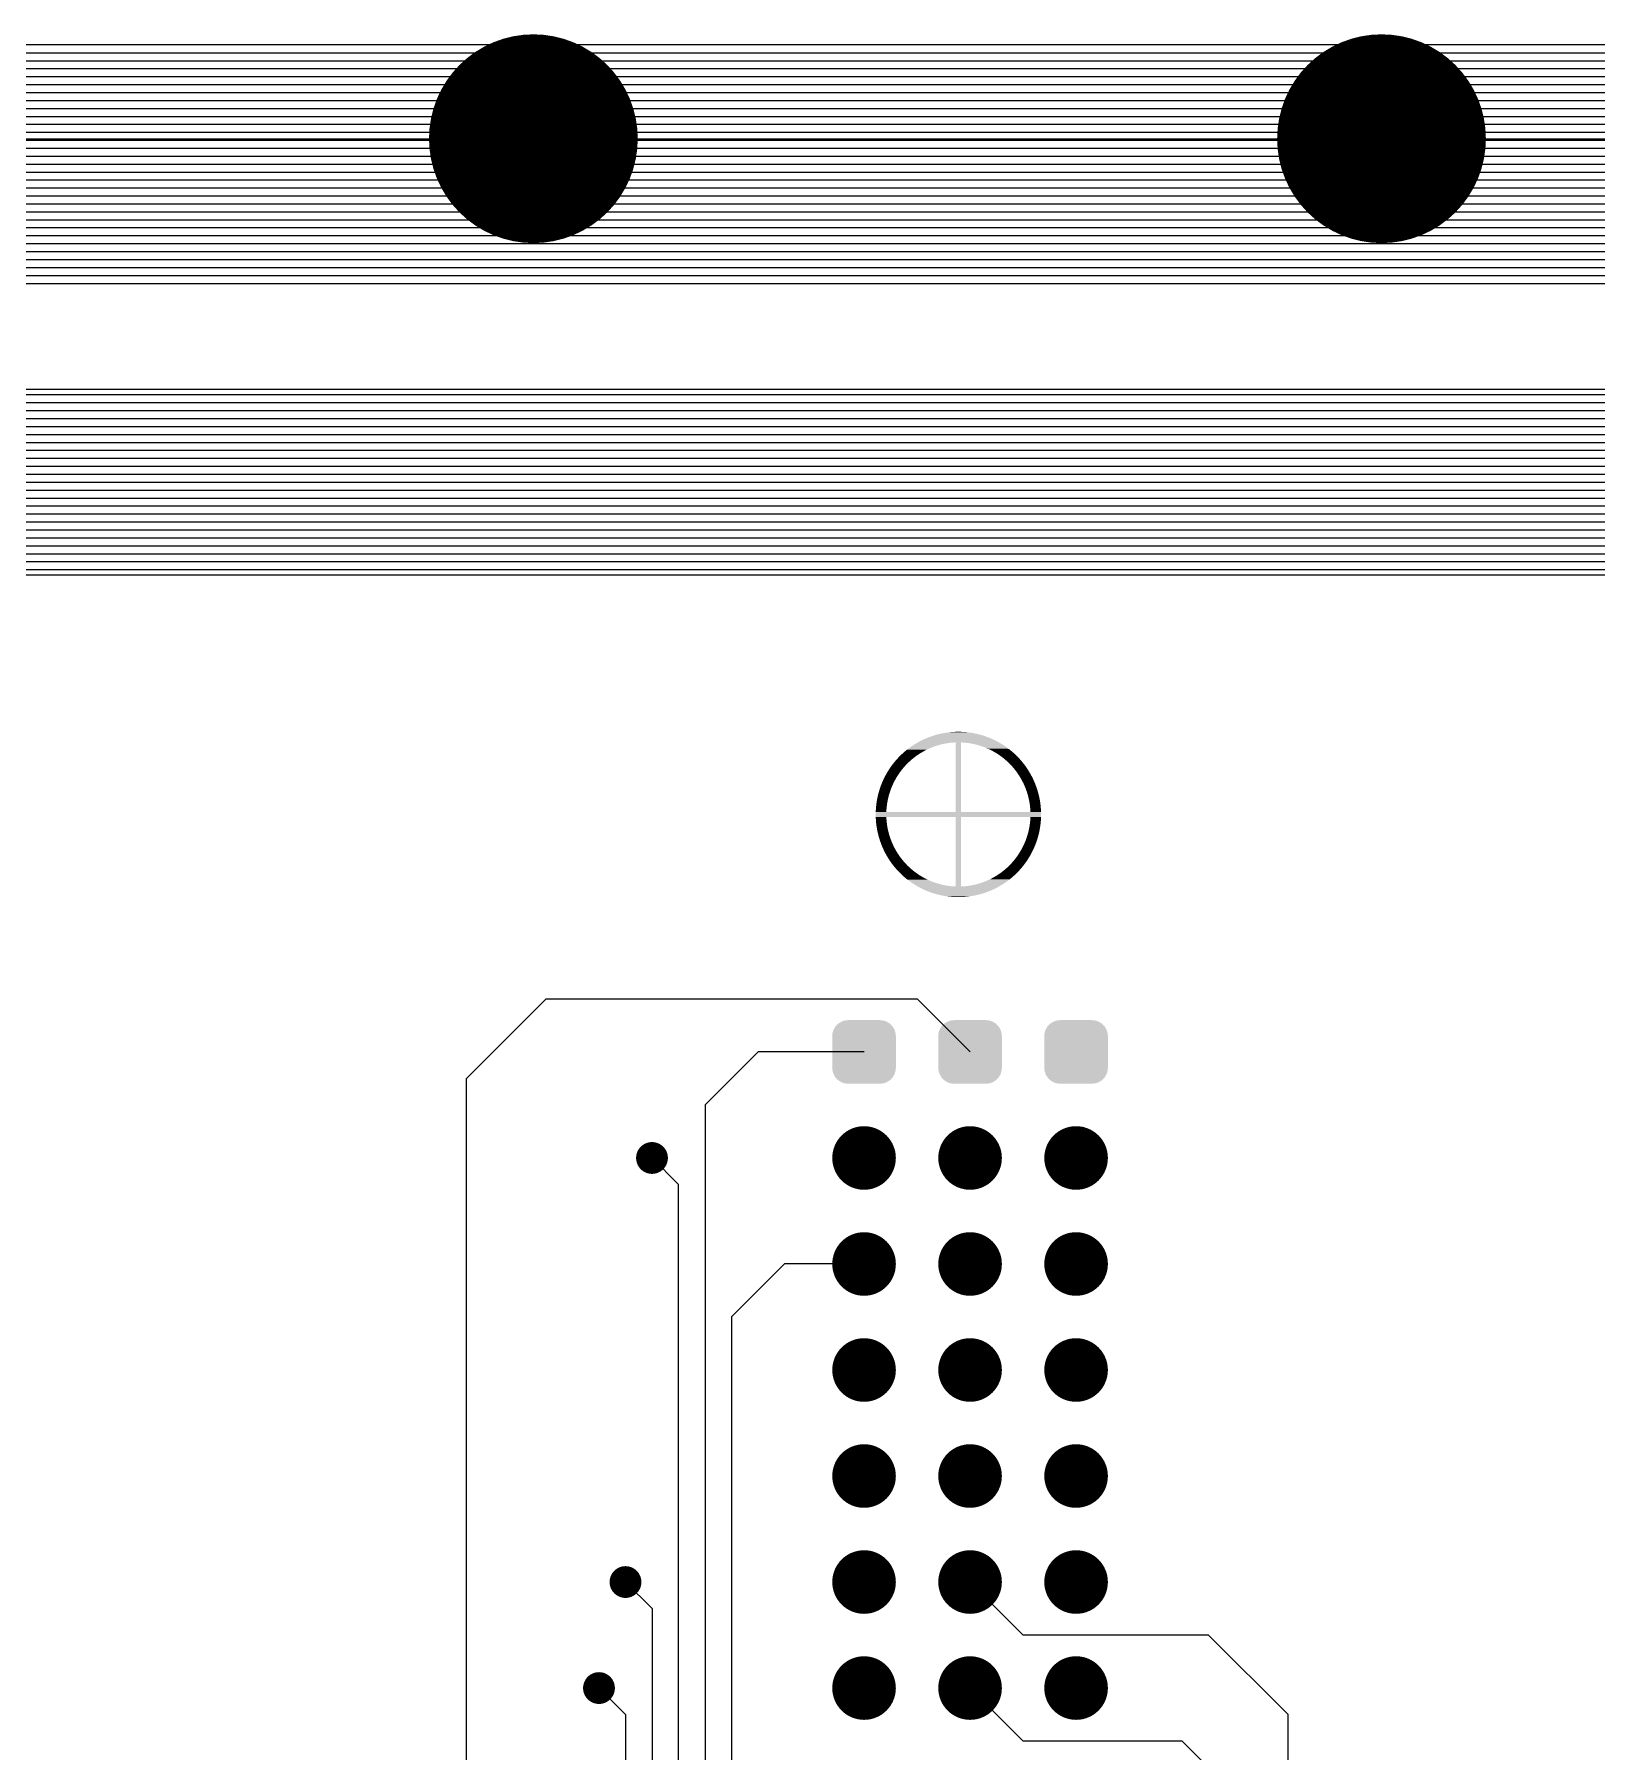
# Model space of a CAD drawing. Extents: x 295 to 953, y 10 to 290.
# Drawn here: x 758.34 to 795.77, y 183.11 to 224.25 of the extents above; entities that cross this region are included whole.
import ezdxf

# ---------------------------------------------------------------- set-up
doc = ezdxf.new("R2010")
doc.units = 0
doc.header["$LTSCALE"] = 5
doc.header["$MEASUREMENT"] = 0
doc.layers.get('0').update_dxf_attribs({"linetype": 'CONTINUOUS', "lineweight": 25})
doc.layers.add('DV-ABPB-A4_TOP', color=14, linetype='CONTINUOUS')

msp = doc.modelspace()

# ---------------------------------------------------------------- linework, layer by layer
at = {"color": 7}
for points, const_width in [([(769.047, 221.753, 1), (771.548, 221.753, 1)], 2.501), ([(789.367, 221.753, 1), (791.868, 221.753, 1)], 2.501), ([(777.839, 197.333, 1), (778.601, 197.333, 1)], 0.762), ([(780.379, 197.333, 1), (781.141, 197.333, 1)], 0.762), ([(782.919, 197.333, 1), (783.681, 197.333, 1)], 0.762), ([(772.949, 197.333, 1), (773.33, 197.333, 1)], 0.381), ([(777.839, 194.793, 1), (778.601, 194.793, 1)], 0.762), ([(780.379, 194.793, 1), (781.141, 194.793, 1)], 0.762), ([(782.919, 194.793, 1), (783.681, 194.793, 1)], 0.762), ([(777.839, 192.253, 1), (778.601, 192.253, 1)], 0.762), ([(780.379, 192.253, 1), (781.141, 192.253, 1)], 0.762), ([(782.919, 192.253, 1), (783.681, 192.253, 1)], 0.762), ([(777.839, 189.713, 1), (778.601, 189.713, 1)], 0.762), ([(780.379, 189.713, 1), (781.141, 189.713, 1)], 0.762), ([(782.919, 189.713, 1), (783.681, 189.713, 1)], 0.762), ([(777.839, 187.173, 1), (778.601, 187.173, 1)], 0.762), ([(780.379, 187.173, 1), (781.141, 187.173, 1)], 0.762), ([(782.919, 187.173, 1), (783.681, 187.173, 1)], 0.762), ([(772.314, 187.173, 1), (772.695, 187.173, 1)], 0.381), ([(777.839, 184.633, 1), (778.601, 184.633, 1)], 0.762), ([(780.379, 184.633, 1), (781.141, 184.633, 1)], 0.762), ([(782.919, 184.633, 1), (783.681, 184.633, 1)], 0.762), ([(771.679, 184.633, 1), (772.06, 184.633, 1)], 0.381)]:
    msp.add_lwpolyline(points, format="xyb", close=True, dxfattribs=dict(at, const_width=const_width))
for points in [[(779.624, 207.35), (779.677, 207.374), (781.336, 207.35), (781.284, 207.374)], [(779.677, 207.374), (779.682, 207.376), (781.284, 207.374), (781.279, 207.376)], [(779.682, 207.376), (779.735, 207.398), (781.279, 207.376), (781.226, 207.398)], [(779.735, 207.398), (779.74, 207.401), (781.226, 207.398), (781.22, 207.401)], [(779.74, 207.401), (779.794, 207.421), (781.22, 207.401), (781.167, 207.421)], [(779.794, 207.421), (779.8, 207.423), (781.167, 207.421), (781.161, 207.423)], [(779.8, 207.423), (779.854, 207.442), (781.161, 207.423), (781.107, 207.442)], [(779.854, 207.442), (779.859, 207.444), (781.107, 207.442), (781.101, 207.444)], [(779.859, 207.444), (779.915, 207.462), (781.101, 207.444), (781.046, 207.462)], [(779.915, 207.462), (779.92, 207.463), (781.046, 207.462), (781.04, 207.463)], [(779.92, 207.463), (779.976, 207.479), (781.04, 207.463), (780.985, 207.479)], [(779.976, 207.479), (779.981, 207.48), (780.985, 207.479), (780.979, 207.48)], [(779.981, 207.48), (780.037, 207.494), (780.979, 207.48), (780.924, 207.494)], [(780.037, 207.494), (780.043, 207.495), (780.924, 207.494), (780.917, 207.495)], [(780.043, 207.495), (780.099, 207.507), (780.917, 207.495), (780.862, 207.507)], [(780.099, 207.507), (780.105, 207.508), (780.862, 207.507), (780.855, 207.508)], [(780.105, 207.508), (780.162, 207.518), (780.855, 207.508), (780.799, 207.518)], [(780.162, 207.518), (780.167, 207.519), (780.799, 207.518), (780.793, 207.519)], [(780.167, 207.519), (780.225, 207.527), (780.793, 207.519), (780.736, 207.527)], [(780.225, 207.527), (780.23, 207.528), (780.736, 207.527), (780.73, 207.528)], [(780.23, 207.528), (780.288, 207.535), (780.73, 207.528), (780.673, 207.535)], [(780.288, 207.535), (780.293, 207.535), (780.673, 207.535), (780.666, 207.535)], [(780.293, 207.535), (780.352, 207.54), (780.666, 207.535), (780.61, 207.54)], [(780.352, 207.54), (780.356, 207.54), (780.61, 207.54), (780.602, 207.54)], [(780.356, 207.54), (780.416, 207.543), (780.602, 207.54), (780.547, 207.543)], [(780.416, 207.543), (780.42, 207.543), (780.547, 207.543), (780.536, 207.543)], [(780.42, 207.543), (780.483, 207.544), (780.536, 207.543), (780.483, 207.544)], [(779.06, 206.944), (779.085, 206.969), (779.444, 206.944), (779.477, 206.969)], [(779.085, 206.969), (779.105, 206.989), (779.477, 206.969), (779.507, 206.989)], [(779.105, 206.989), (779.119, 207.002), (779.507, 206.989), (779.526, 207.002)], [(779.119, 207.002), (779.152, 207.033), (779.526, 207.002), (779.573, 207.033)], [(779.152, 207.033), (779.154, 207.034), (779.573, 207.033), (779.576, 207.034)], [(779.154, 207.034), (779.188, 207.064), (779.576, 207.034), (779.627, 207.064)], [(779.188, 207.064), (779.199, 207.074), (779.627, 207.064), (779.645, 207.074)], [(779.199, 207.074), (779.222, 207.093), (779.645, 207.074), (779.679, 207.093)], [(779.222, 207.093), (779.248, 207.115), (779.679, 207.093), (779.722, 207.115)], [(779.248, 207.115), (779.255, 207.119), (779.722, 207.115), (779.732, 207.119)], [(779.255, 207.119), (779.287, 207.144), (779.732, 207.119), (779.785, 207.144)], [(779.287, 207.144), (779.299, 207.153), (779.785, 207.144), (779.807, 207.153)], [(779.299, 207.153), (779.318, 207.167), (779.807, 207.153), (779.84, 207.167)], [(779.318, 207.167), (779.347, 207.188), (779.84, 207.167), (779.895, 207.188)], [(779.347, 207.188), (779.35, 207.19), (779.895, 207.188), (779.902, 207.19)], [(779.35, 207.19), (779.375, 207.207), (779.902, 207.19), (779.951, 207.207)], [(779.375, 207.207), (779.401, 207.224), (779.951, 207.207), (780.008, 207.224)], [(779.401, 207.224), (779.403, 207.226), (780.008, 207.224), (780.013, 207.226)], [(779.403, 207.226), (779.425, 207.24), (780.013, 207.226), (780.065, 207.24)], [(779.425, 207.24), (779.446, 207.253), (780.065, 207.24), (780.123, 207.253)], [(779.446, 207.253), (779.457, 207.259), (780.123, 207.253), (780.156, 207.259)], [(779.457, 207.259), (779.465, 207.264), (780.156, 207.259), (780.181, 207.264)], [(779.465, 207.264), (779.481, 207.273), (780.181, 207.264), (780.24, 207.273)], [(779.481, 207.273), (779.493, 207.281), (780.24, 207.273), (780.299, 207.281)], [(779.493, 207.281), (779.502, 207.286), (780.299, 207.281), (780.358, 207.286)], [(779.502, 207.286), (779.508, 207.289), (780.358, 207.286), (780.417, 207.289)], [(779.508, 207.289), (779.512, 207.291), (781.453, 207.289), (781.449, 207.291)], [(779.512, 207.291), (779.562, 207.318), (781.449, 207.291), (781.399, 207.318)], [(779.562, 207.318), (779.567, 207.321), (781.399, 207.318), (781.393, 207.321)], [(779.567, 207.321), (779.619, 207.347), (781.393, 207.321), (781.342, 207.347)], [(779.619, 207.347), (779.624, 207.35), (781.342, 207.347), (781.336, 207.35)], [(780.417, 205.626), (780.417, 207.289), (780.544, 205.626), (780.544, 207.289)], [(780.56, 207.288), (780.544, 207.289), (781.454, 207.288), (781.453, 207.289)], [(780.582, 207.287), (780.56, 207.288), (781.456, 207.287), (781.454, 207.288)], [(780.641, 207.283), (780.582, 207.287), (781.464, 207.283), (781.456, 207.287)], [(780.7, 207.276), (780.641, 207.283), (781.475, 207.276), (781.464, 207.283)], [(780.759, 207.267), (780.7, 207.276), (781.49, 207.267), (781.475, 207.276)], [(780.817, 207.257), (780.759, 207.267), (781.508, 207.257), (781.49, 207.267)], [(780.821, 207.256), (780.817, 207.257), (781.509, 207.256), (781.508, 207.257)], [(780.875, 207.244), (780.821, 207.256), (781.528, 207.244), (781.509, 207.256)], [(780.933, 207.23), (780.875, 207.244), (781.551, 207.23), (781.528, 207.244)], [(780.959, 207.222), (780.933, 207.23), (781.563, 207.222), (781.551, 207.23)], [(780.989, 207.213), (780.959, 207.222), (781.576, 207.213), (781.563, 207.222)], [(781.046, 207.195), (780.989, 207.213), (781.603, 207.195), (781.576, 207.213)], [(781.068, 207.187), (781.046, 207.195), (781.615, 207.187), (781.603, 207.195)], [(781.101, 207.175), (781.068, 207.187), (781.632, 207.175), (781.615, 207.187)], [(781.156, 207.152), (781.101, 207.175), (781.663, 207.152), (781.632, 207.175)], [(781.162, 207.15), (781.156, 207.152), (781.667, 207.15), (781.663, 207.152)], [(781.21, 207.128), (781.162, 207.15), (781.694, 207.128), (781.667, 207.15)], [(781.246, 207.111), (781.21, 207.128), (781.717, 207.111), (781.694, 207.128)], [(781.264, 207.102), (781.246, 207.111), (781.727, 207.102), (781.717, 207.111)], [(781.316, 207.074), (781.264, 207.102), (781.761, 207.074), (781.727, 207.102)], [(781.323, 207.07), (781.316, 207.074), (781.766, 207.07), (781.761, 207.074)], [(781.367, 207.045), (781.323, 207.07), (781.795, 207.045), (781.766, 207.07)], [(781.394, 207.028), (781.367, 207.045), (781.813, 207.028), (781.795, 207.045)], [(781.418, 207.014), (781.394, 207.028), (781.829, 207.014), (781.813, 207.028)], [(781.46, 206.985), (781.418, 207.014), (781.86, 206.985), (781.829, 207.014)], [(781.467, 206.981), (781.46, 206.985), (781.864, 206.981), (781.86, 206.985)], [(781.515, 206.946), (781.467, 206.981), (781.899, 206.946), (781.864, 206.981)], [(778.757, 206.54), (778.762, 206.549), (779.056, 206.54), (779.063, 206.549)], [(778.762, 206.549), (778.789, 206.594), (779.063, 206.549), (779.095, 206.594)], [(778.789, 206.594), (778.791, 206.597), (779.095, 206.594), (779.097, 206.597)], [(778.791, 206.597), (778.82, 206.644), (779.097, 206.597), (779.134, 206.644)], [(778.82, 206.644), (778.823, 206.648), (779.134, 206.644), (779.136, 206.648)], [(778.823, 206.648), (778.851, 206.69), (779.136, 206.648), (779.171, 206.69)], [(778.851, 206.69), (778.858, 206.7), (779.171, 206.69), (779.181, 206.7)], [(778.858, 206.7), (778.883, 206.734), (779.181, 206.7), (779.211, 206.734)], [(778.883, 206.734), (778.895, 206.752), (779.211, 206.734), (779.228, 206.752)], [(778.895, 206.752), (778.915, 206.777), (779.228, 206.752), (779.252, 206.777)], [(778.915, 206.777), (778.934, 206.802), (779.252, 206.777), (779.277, 206.802)], [(778.934, 206.802), (778.948, 206.818), (779.277, 206.802), (779.294, 206.818)], [(778.948, 206.818), (778.975, 206.851), (779.294, 206.818), (779.33, 206.851)], [(778.975, 206.851), (778.981, 206.858), (779.33, 206.851), (779.338, 206.858)], [(778.981, 206.858), (779.015, 206.897), (779.338, 206.858), (779.383, 206.897)], [(779.015, 206.897), (779.017, 206.898), (779.383, 206.897), (779.385, 206.898)], [(779.017, 206.898), (779.05, 206.934), (779.385, 206.898), (779.429, 206.934)], [(779.05, 206.934), (779.06, 206.944), (779.429, 206.934), (779.444, 206.944)], [(781.522, 206.94), (781.515, 206.946), (781.905, 206.94), (781.899, 206.946)], [(781.562, 206.91), (781.522, 206.94), (781.933, 206.91), (781.905, 206.94)], [(781.581, 206.894), (781.562, 206.91), (781.948, 206.894), (781.933, 206.91)], [(781.607, 206.872), (781.581, 206.894), (781.967, 206.872), (781.948, 206.894)], [(781.636, 206.846), (781.607, 206.872), (781.99, 206.846), (781.967, 206.872)], [(781.651, 206.832), (781.636, 206.846), (782.001, 206.832), (781.99, 206.846)], [(781.688, 206.797), (781.651, 206.832), (782.03, 206.797), (782.001, 206.832)], [(781.694, 206.791), (781.688, 206.797), (782.034, 206.791), (782.03, 206.797)], [(781.736, 206.749), (781.694, 206.791), (782.067, 206.749), (782.034, 206.791)], [(781.738, 206.747), (781.736, 206.749), (782.069, 206.747), (782.067, 206.749)], [(781.776, 206.705), (781.738, 206.747), (782.099, 206.705), (782.069, 206.747)], [(781.784, 206.695), (781.776, 206.705), (782.106, 206.695), (782.099, 206.705)], [(781.814, 206.66), (781.784, 206.695), (782.13, 206.66), (782.106, 206.695)], [(781.828, 206.643), (781.814, 206.66), (782.141, 206.643), (782.13, 206.66)], [(781.851, 206.614), (781.828, 206.643), (782.159, 206.614), (782.141, 206.643)], [(781.869, 206.589), (781.851, 206.614), (782.175, 206.589), (782.159, 206.614)], [(781.886, 206.566), (781.869, 206.589), (782.188, 206.566), (782.175, 206.589)], [(781.908, 206.534), (781.886, 206.566), (782.207, 206.534), (782.188, 206.566)], [(778.583, 206.132), (778.599, 206.184), (778.85, 206.132), (778.869, 206.184)], [(778.599, 206.184), (778.602, 206.192), (778.869, 206.184), (778.872, 206.192)], [(778.602, 206.192), (778.618, 206.239), (778.872, 206.192), (778.891, 206.239)], [(778.618, 206.239), (778.623, 206.252), (778.891, 206.239), (778.897, 206.252)], [(778.623, 206.252), (778.639, 206.293), (778.897, 206.252), (778.915, 206.293)], [(778.639, 206.293), (778.646, 206.311), (778.915, 206.293), (778.924, 206.311)], [(778.646, 206.311), (778.661, 206.346), (778.924, 206.311), (778.941, 206.346)], [(778.661, 206.346), (778.671, 206.37), (778.941, 206.346), (778.953, 206.37)], [(778.671, 206.37), (778.684, 206.399), (778.953, 206.37), (778.969, 206.399)], [(778.684, 206.399), (778.698, 206.427), (778.969, 206.399), (778.985, 206.427)], [(778.698, 206.427), (778.709, 206.45), (778.985, 206.427), (778.998, 206.45)], [(778.709, 206.45), (778.726, 206.484), (778.998, 206.45), (779.019, 206.484)], [(778.726, 206.484), (778.735, 206.5), (779.019, 206.484), (779.03, 206.5)], [(778.735, 206.5), (778.757, 206.54), (779.03, 206.5), (779.056, 206.54)], [(781.92, 206.517), (781.908, 206.534), (782.216, 206.517), (782.207, 206.534)], [(781.945, 206.478), (781.92, 206.517), (782.237, 206.478), (782.216, 206.517)], [(781.952, 206.468), (781.945, 206.478), (782.243, 206.468), (782.237, 206.478)], [(781.979, 206.422), (781.952, 206.468), (782.266, 206.422), (782.243, 206.468)], [(781.982, 206.417), (781.979, 206.422), (782.268, 206.417), (782.266, 206.422)], [(782.01, 206.365), (781.982, 206.417), (782.292, 206.365), (782.268, 206.417)], [(782.01, 206.364), (782.01, 206.365), (782.292, 206.364), (782.292, 206.365)], [(782.037, 206.312), (782.01, 206.364), (782.314, 206.312), (782.292, 206.364)], [(782.04, 206.306), (782.037, 206.312), (782.317, 206.306), (782.314, 206.312)], [(782.062, 206.258), (782.04, 206.306), (782.335, 206.258), (782.317, 206.306)], [(782.066, 206.247), (782.062, 206.258), (782.34, 206.247), (782.335, 206.258)], [(782.084, 206.203), (782.066, 206.247), (782.355, 206.203), (782.34, 206.247)], [(782.091, 206.187), (782.084, 206.203), (782.361, 206.187), (782.355, 206.203)], [(782.105, 206.148), (782.091, 206.187), (782.373, 206.148), (782.361, 206.187)], [(782.113, 206.126), (782.105, 206.148), (782.38, 206.126), (782.373, 206.148)], [(778.504, 205.696), (778.506, 205.724), (778.758, 205.696), (778.761, 205.724)], [(778.506, 205.724), (778.509, 205.759), (778.761, 205.724), (778.765, 205.759)], [(778.509, 205.759), (778.512, 205.783), (778.765, 205.759), (778.767, 205.783)], [(778.512, 205.783), (778.516, 205.822), (778.767, 205.783), (778.773, 205.822)], [(778.516, 205.822), (778.519, 205.842), (778.773, 205.822), (778.776, 205.842)], [(778.519, 205.842), (778.525, 205.885), (778.776, 205.842), (778.784, 205.885)], [(778.525, 205.885), (778.528, 205.9), (778.784, 205.885), (778.786, 205.9)], [(778.528, 205.9), (778.537, 205.947), (778.786, 205.9), (778.797, 205.947)], [(778.537, 205.947), (778.539, 205.958), (778.797, 205.947), (778.799, 205.958)], [(778.539, 205.958), (778.55, 206.009), (778.799, 205.958), (778.812, 206.009)], [(778.55, 206.009), (778.551, 206.015), (778.812, 206.009), (778.813, 206.015)], [(778.551, 206.015), (778.565, 206.071), (778.813, 206.015), (778.829, 206.071)], [(778.565, 206.071), (778.566, 206.072), (778.829, 206.071), (778.83, 206.072)], [(778.566, 206.072), (778.582, 206.128), (778.83, 206.072), (778.848, 206.128)], [(778.582, 206.128), (778.583, 206.132), (778.848, 206.128), (778.85, 206.132)], [(782.125, 206.092), (782.113, 206.126), (782.389, 206.092), (782.38, 206.126)], [(782.133, 206.065), (782.125, 206.092), (782.397, 206.065), (782.389, 206.092)], [(782.142, 206.035), (782.133, 206.065), (782.404, 206.035), (782.397, 206.065)], [(782.15, 206.003), (782.142, 206.035), (782.412, 206.003), (782.404, 206.035)], [(782.157, 205.978), (782.15, 206.003), (782.417, 205.978), (782.412, 206.003)], [(782.165, 205.941), (782.157, 205.978), (782.425, 205.941), (782.417, 205.978)], [(782.17, 205.92), (782.165, 205.941), (782.429, 205.92), (782.425, 205.941)], [(782.178, 205.879), (782.17, 205.92), (782.436, 205.879), (782.429, 205.92)], [(782.181, 205.862), (782.178, 205.879), (782.439, 205.862), (782.436, 205.879)], [(782.189, 205.816), (782.181, 205.862), (782.445, 205.816), (782.439, 205.862)], [(782.191, 205.803), (782.189, 205.816), (782.447, 205.803), (782.445, 205.816)], [(782.197, 205.753), (782.191, 205.803), (782.452, 205.753), (782.447, 205.803)], [(782.198, 205.745), (782.197, 205.753), (782.453, 205.745), (782.452, 205.753)], [(782.203, 205.69), (782.198, 205.745), (782.457, 205.69), (782.453, 205.745)], [(778.499, 205.563), (778.5, 205.626), (782.461, 205.563), (782.46, 205.626)], [(778.5, 205.499), (778.499, 205.563), (782.46, 205.499), (782.461, 205.563)], [(778.5, 205.632), (778.502, 205.665), (778.755, 205.632), (778.756, 205.665)], [(778.5, 205.626), (778.5, 205.632), (778.754, 205.626), (778.755, 205.632)], [(778.503, 205.44), (778.5, 205.499), (778.757, 205.44), (778.754, 205.499)], [(778.502, 205.665), (778.504, 205.696), (778.756, 205.665), (778.758, 205.696)], [(778.503, 205.436), (778.503, 205.44), (778.758, 205.436), (778.757, 205.44)], [(778.508, 205.381), (778.503, 205.436), (778.763, 205.381), (778.758, 205.436)], [(778.508, 205.373), (778.508, 205.381), (778.764, 205.373), (778.763, 205.381)], [(778.514, 205.322), (778.508, 205.373), (778.77, 205.322), (778.764, 205.373)], [(778.515, 205.31), (778.514, 205.322), (778.772, 205.31), (778.77, 205.322)], [(778.522, 205.264), (778.515, 205.31), (778.779, 205.264), (778.772, 205.31)], [(780.417, 203.837), (780.417, 205.499), (780.544, 203.837), (780.544, 205.499)], [(782.188, 205.304), (782.193, 205.343), (782.444, 205.304), (782.449, 205.343)], [(782.193, 205.343), (782.196, 205.367), (782.449, 205.343), (782.452, 205.367)], [(782.196, 205.367), (782.2, 205.402), (782.452, 205.367), (782.455, 205.402)], [(782.2, 205.402), (782.202, 205.43), (782.455, 205.402), (782.457, 205.43)], [(782.202, 205.43), (782.204, 205.461), (782.457, 205.43), (782.459, 205.461)], [(782.203, 205.686), (782.203, 205.69), (782.458, 205.686), (782.457, 205.69)], [(782.206, 205.626), (782.203, 205.686), (782.46, 205.626), (782.458, 205.686)], [(782.204, 205.461), (782.206, 205.493), (782.459, 205.461), (782.46, 205.493)], [(782.206, 205.493), (782.206, 205.499), (782.46, 205.493), (782.46, 205.499)], [(778.524, 205.247), (778.522, 205.264), (778.782, 205.247), (778.779, 205.264)], [(778.532, 205.206), (778.524, 205.247), (778.79, 205.206), (778.782, 205.247)], [(778.536, 205.185), (778.532, 205.206), (778.795, 205.185), (778.79, 205.206)], [(778.543, 205.148), (778.536, 205.185), (778.804, 205.148), (778.795, 205.185)], [(778.549, 205.122), (778.543, 205.148), (778.81, 205.122), (778.804, 205.148)], [(778.556, 205.091), (778.549, 205.122), (778.819, 205.091), (778.81, 205.122)], [(778.564, 205.061), (778.556, 205.091), (778.828, 205.061), (778.819, 205.091)], [(778.571, 205.034), (778.564, 205.061), (778.836, 205.034), (778.828, 205.061)], [(778.581, 205), (778.571, 205.034), (778.848, 205), (778.836, 205.034)], [(778.588, 204.978), (778.581, 205), (778.855, 204.978), (778.848, 205)], [(778.6, 204.939), (778.588, 204.978), (778.87, 204.939), (778.855, 204.978)], [(778.606, 204.923), (778.6, 204.939), (778.876, 204.923), (778.87, 204.939)], [(778.621, 204.879), (778.606, 204.923), (778.894, 204.879), (778.876, 204.923)], [(782.07, 204.887), (782.089, 204.933), (782.342, 204.887), (782.359, 204.933)], [(782.089, 204.933), (782.092, 204.942), (782.359, 204.933), (782.362, 204.942)], [(782.092, 204.942), (782.111, 204.994), (782.362, 204.942), (782.378, 204.994)], [(782.111, 204.994), (782.112, 204.997), (782.378, 204.994), (782.379, 204.997)], [(782.112, 204.997), (782.131, 205.054), (782.379, 204.997), (782.395, 205.054)], [(782.131, 205.055), (782.147, 205.111), (782.395, 205.055), (782.409, 205.111)], [(782.131, 205.054), (782.131, 205.055), (782.395, 205.054), (782.395, 205.055)], [(782.147, 205.111), (782.149, 205.117), (782.409, 205.111), (782.411, 205.117)], [(782.149, 205.117), (782.162, 205.168), (782.411, 205.117), (782.422, 205.168)], [(782.162, 205.168), (782.164, 205.179), (782.422, 205.168), (782.424, 205.179)], [(782.164, 205.179), (782.174, 205.226), (782.424, 205.179), (782.432, 205.226)], [(782.174, 205.226), (782.177, 205.241), (782.432, 205.226), (782.435, 205.241)], [(782.177, 205.241), (782.185, 205.284), (782.435, 205.241), (782.442, 205.284)], [(782.185, 205.284), (782.188, 205.304), (782.442, 205.284), (782.444, 205.304)], [(778.625, 204.868), (778.621, 204.879), (778.899, 204.868), (778.894, 204.879)], [(778.644, 204.82), (778.625, 204.868), (778.921, 204.82), (778.899, 204.868)], [(778.646, 204.814), (778.644, 204.82), (778.924, 204.814), (778.921, 204.82)], [(778.668, 204.762), (778.646, 204.814), (778.95, 204.762), (778.924, 204.814)], [(778.669, 204.761), (778.668, 204.762), (778.95, 204.761), (778.95, 204.762)], [(778.693, 204.709), (778.669, 204.761), (778.979, 204.709), (778.95, 204.761)], [(778.695, 204.704), (778.693, 204.709), (778.982, 204.704), (778.979, 204.709)], [(778.718, 204.658), (778.695, 204.704), (779.009, 204.658), (778.982, 204.704)], [(778.723, 204.647), (778.718, 204.658), (779.016, 204.647), (779.009, 204.658)], [(778.744, 204.608), (778.723, 204.647), (779.041, 204.608), (779.016, 204.647)], [(778.754, 204.592), (778.744, 204.608), (779.052, 204.592), (779.041, 204.608)], [(778.772, 204.56), (778.754, 204.592), (779.074, 204.56), (779.052, 204.592)], [(778.786, 204.537), (778.772, 204.56), (779.091, 204.537), (779.074, 204.56)], [(778.801, 204.512), (778.786, 204.537), (779.11, 204.512), (779.091, 204.537)], [(778.819, 204.483), (778.801, 204.512), (779.133, 204.483), (779.11, 204.512)], [(781.827, 204.482), (781.863, 204.528), (782.14, 204.482), (782.17, 204.528)], [(781.863, 204.528), (781.866, 204.532), (782.17, 204.528), (782.172, 204.532)], [(781.866, 204.532), (781.898, 204.576), (782.172, 204.532), (782.198, 204.576)], [(781.898, 204.576), (781.905, 204.586), (782.198, 204.576), (782.204, 204.586)], [(781.905, 204.586), (781.931, 204.626), (782.204, 204.586), (782.226, 204.626)], [(781.931, 204.626), (781.941, 204.642), (782.226, 204.626), (782.234, 204.642)], [(781.941, 204.642), (781.962, 204.676), (782.234, 204.642), (782.252, 204.676)], [(781.962, 204.676), (781.975, 204.699), (782.252, 204.676), (782.263, 204.699)], [(781.975, 204.699), (781.992, 204.727), (782.263, 204.699), (782.276, 204.727)], [(781.992, 204.727), (782.007, 204.756), (782.276, 204.727), (782.29, 204.756)], [(782.007, 204.756), (782.02, 204.78), (782.29, 204.756), (782.3, 204.78)], [(782.02, 204.78), (782.037, 204.815), (782.3, 204.78), (782.315, 204.815)], [(782.037, 204.815), (782.046, 204.833), (782.315, 204.815), (782.322, 204.833)], [(782.046, 204.833), (782.064, 204.874), (782.322, 204.833), (782.338, 204.874)], [(782.064, 204.874), (782.07, 204.887), (782.338, 204.874), (782.342, 204.887)], [(778.831, 204.466), (778.819, 204.483), (779.147, 204.466), (779.133, 204.483)], [(778.855, 204.43), (778.831, 204.466), (779.176, 204.43), (779.147, 204.466)], [(778.862, 204.42), (778.855, 204.43), (779.185, 204.42), (779.176, 204.43)], [(778.892, 204.379), (778.862, 204.42), (779.223, 204.379), (779.185, 204.42)], [(778.894, 204.377), (778.892, 204.379), (779.225, 204.377), (779.223, 204.379)], [(778.926, 204.334), (778.894, 204.377), (779.266, 204.334), (779.225, 204.377)], [(778.931, 204.329), (778.926, 204.334), (779.272, 204.329), (779.266, 204.334)], [(778.96, 204.293), (778.931, 204.329), (779.309, 204.293), (779.272, 204.329)], [(778.971, 204.28), (778.96, 204.293), (779.325, 204.28), (779.309, 204.293)], [(778.993, 204.254), (778.971, 204.28), (779.353, 204.254), (779.325, 204.28)], [(779.013, 204.232), (778.993, 204.254), (779.38, 204.232), (779.353, 204.254)], [(779.028, 204.216), (779.013, 204.232), (779.399, 204.216), (779.38, 204.232)], [(779.056, 204.186), (779.028, 204.216), (779.438, 204.186), (779.399, 204.216)], [(779.062, 204.18), (779.056, 204.186), (779.446, 204.18), (779.438, 204.186)], [(779.097, 204.145), (779.062, 204.18), (779.494, 204.145), (779.446, 204.18)], [(779.101, 204.141), (779.097, 204.145), (779.5, 204.141), (779.494, 204.145)], [(779.131, 204.112), (779.101, 204.141), (779.543, 204.112), (779.5, 204.141)], [(779.147, 204.097), (779.131, 204.112), (779.567, 204.097), (779.543, 204.112)], [(779.166, 204.081), (779.147, 204.097), (779.593, 204.081), (779.567, 204.097)], [(779.195, 204.055), (779.166, 204.081), (779.638, 204.055), (779.593, 204.081)], [(781.334, 204.061), (781.385, 204.092), (781.773, 204.061), (781.807, 204.092)], [(781.385, 204.092), (781.388, 204.093), (781.807, 204.092), (781.809, 204.093)], [(781.388, 204.093), (781.435, 204.123), (781.809, 204.093), (781.841, 204.123)], [(781.435, 204.123), (781.454, 204.137), (781.841, 204.123), (781.855, 204.137)], [(781.454, 204.137), (781.484, 204.157), (781.855, 204.137), (781.876, 204.157)], [(781.484, 204.157), (781.517, 204.181), (781.876, 204.157), (781.9, 204.181)], [(781.517, 204.181), (781.531, 204.192), (781.9, 204.181), (781.911, 204.192)], [(781.531, 204.192), (781.576, 204.228), (781.911, 204.192), (781.944, 204.228)], [(781.576, 204.228), (781.578, 204.229), (781.944, 204.228), (781.945, 204.229)], [(781.578, 204.229), (781.623, 204.268), (781.945, 204.229), (781.979, 204.268)], [(781.623, 204.268), (781.631, 204.275), (781.979, 204.268), (781.986, 204.275)], [(781.631, 204.275), (781.667, 204.307), (781.986, 204.275), (782.013, 204.307)], [(781.667, 204.307), (781.683, 204.324), (782.013, 204.307), (782.026, 204.324)], [(781.683, 204.324), (781.709, 204.349), (782.026, 204.324), (782.046, 204.349)], [(781.709, 204.349), (781.733, 204.374), (782.046, 204.349), (782.065, 204.374)], [(781.733, 204.374), (781.75, 204.392), (782.065, 204.374), (782.078, 204.392)], [(781.75, 204.392), (781.78, 204.425), (782.078, 204.392), (782.102, 204.425)], [(781.78, 204.425), (781.789, 204.436), (782.102, 204.425), (782.11, 204.436)], [(781.789, 204.436), (781.824, 204.478), (782.11, 204.436), (782.138, 204.478)], [(781.824, 204.478), (781.827, 204.482), (782.138, 204.478), (782.14, 204.482)], [(779.2, 204.051), (779.195, 204.055), (779.645, 204.051), (779.638, 204.055)], [(779.233, 204.024), (779.2, 204.051), (779.697, 204.024), (779.645, 204.051)], [(779.244, 204.015), (779.233, 204.024), (779.714, 204.015), (779.697, 204.024)], [(779.266, 203.998), (779.244, 204.015), (779.75, 203.998), (779.714, 204.015)], [(779.294, 203.976), (779.266, 203.998), (779.798, 203.976), (779.75, 203.998)], [(779.298, 203.973), (779.294, 203.976), (779.804, 203.973), (779.798, 203.976)], [(779.328, 203.951), (779.298, 203.973), (779.859, 203.951), (779.804, 203.973)], [(779.345, 203.939), (779.328, 203.951), (779.893, 203.939), (779.859, 203.951)], [(779.357, 203.931), (779.345, 203.939), (779.915, 203.931), (779.893, 203.939)], [(779.385, 203.912), (779.357, 203.931), (779.971, 203.912), (779.915, 203.931)], [(779.398, 203.904), (779.385, 203.912), (780.002, 203.904), (779.971, 203.912)], [(779.41, 203.896), (779.398, 203.904), (780.028, 203.896), (780.002, 203.904)], [(779.433, 203.881), (779.41, 203.896), (780.085, 203.881), (780.028, 203.896)], [(779.452, 203.87), (779.433, 203.881), (780.14, 203.87), (780.085, 203.881)], [(779.453, 203.869), (779.452, 203.87), (780.143, 203.869), (780.14, 203.87)], [(779.471, 203.858), (779.453, 203.869), (780.202, 203.858), (780.143, 203.869)], [(779.486, 203.85), (779.471, 203.858), (780.26, 203.85), (780.202, 203.858)], [(779.497, 203.843), (779.486, 203.85), (780.319, 203.843), (780.26, 203.85)], [(779.504, 203.839), (779.497, 203.843), (780.378, 203.839), (780.319, 203.843)], [(779.506, 203.838), (779.504, 203.839), (780.401, 203.838), (780.378, 203.839)], [(779.508, 203.837), (779.506, 203.838), (780.417, 203.837), (780.401, 203.838)], [(779.512, 203.835), (779.508, 203.837), (781.449, 203.835), (781.453, 203.837)], [(779.562, 203.807), (779.512, 203.835), (781.398, 203.807), (781.449, 203.835)], [(779.568, 203.805), (779.562, 203.807), (781.393, 203.805), (781.398, 203.807)], [(779.619, 203.779), (779.568, 203.805), (781.342, 203.779), (781.393, 203.805)], [(779.624, 203.776), (779.619, 203.779), (781.336, 203.776), (781.342, 203.779)], [(779.676, 203.752), (779.624, 203.776), (781.284, 203.752), (781.336, 203.776)], [(779.682, 203.75), (779.676, 203.752), (781.279, 203.75), (781.284, 203.752)], [(779.735, 203.727), (779.682, 203.75), (781.226, 203.727), (781.279, 203.75)], [(779.741, 203.725), (779.735, 203.727), (781.22, 203.725), (781.226, 203.727)], [(779.794, 203.704), (779.741, 203.725), (781.166, 203.704), (781.22, 203.725)], [(779.8, 203.702), (779.794, 203.704), (781.161, 203.702), (781.166, 203.704)], [(779.854, 203.683), (779.8, 203.702), (781.107, 203.683), (781.161, 203.702)], [(779.86, 203.681), (779.854, 203.683), (781.101, 203.681), (781.107, 203.683)], [(779.914, 203.664), (779.86, 203.681), (781.046, 203.664), (781.101, 203.681)], [(779.92, 203.663), (779.914, 203.664), (781.041, 203.663), (781.046, 203.664)], [(780.544, 203.837), (780.603, 203.84), (781.453, 203.837), (781.458, 203.84)], [(780.603, 203.84), (780.662, 203.845), (781.458, 203.84), (781.467, 203.845)], [(780.662, 203.845), (780.721, 203.853), (781.467, 203.845), (781.48, 203.853)], [(780.721, 203.853), (780.779, 203.862), (781.48, 203.853), (781.496, 203.862)], [(780.779, 203.862), (780.804, 203.867), (781.496, 203.862), (781.504, 203.867)], [(780.804, 203.867), (780.837, 203.873), (781.504, 203.867), (781.514, 203.873)], [(780.837, 203.873), (780.895, 203.886), (781.514, 203.873), (781.535, 203.886)], [(780.895, 203.886), (780.948, 203.9), (781.535, 203.886), (781.558, 203.9)], [(780.948, 203.9), (780.952, 203.901), (781.558, 203.9), (781.56, 203.901)], [(780.952, 203.901), (781.009, 203.919), (781.56, 203.901), (781.585, 203.919)], [(781.009, 203.919), (781.059, 203.936), (781.585, 203.919), (781.61, 203.936)], [(781.059, 203.936), (781.065, 203.938), (781.61, 203.936), (781.613, 203.938)], [(781.065, 203.938), (781.121, 203.959), (781.613, 203.938), (781.643, 203.959)], [(781.121, 203.959), (781.154, 203.973), (781.643, 203.959), (781.662, 203.973)], [(781.154, 203.973), (781.175, 203.982), (781.662, 203.973), (781.674, 203.982)], [(781.175, 203.982), (781.229, 204.006), (781.674, 203.982), (781.706, 204.006)], [(781.229, 204.006), (781.239, 204.011), (781.706, 204.006), (781.712, 204.011)], [(781.239, 204.011), (781.282, 204.033), (781.712, 204.011), (781.739, 204.033)], [(781.282, 204.033), (781.316, 204.051), (781.739, 204.033), (781.761, 204.051)], [(781.316, 204.051), (781.334, 204.061), (781.761, 204.051), (781.773, 204.061)], [(779.975, 203.647), (779.92, 203.663), (780.985, 203.647), (781.041, 203.663)], [(779.982, 203.646), (779.975, 203.647), (780.979, 203.646), (780.985, 203.647)], [(780.037, 203.632), (779.982, 203.646), (780.923, 203.632), (780.979, 203.646)], [(780.043, 203.631), (780.037, 203.632), (780.918, 203.631), (780.923, 203.632)], [(780.099, 203.619), (780.043, 203.631), (780.861, 203.619), (780.918, 203.631)], [(780.105, 203.618), (780.099, 203.619), (780.856, 203.618), (780.861, 203.619)], [(780.161, 203.608), (780.105, 203.618), (780.799, 203.608), (780.856, 203.618)], [(780.168, 203.607), (780.161, 203.608), (780.793, 203.607), (780.799, 203.608)], [(780.224, 203.598), (780.168, 203.607), (780.736, 203.598), (780.793, 203.607)], [(780.231, 203.598), (780.224, 203.598), (780.73, 203.598), (780.736, 203.598)], [(780.287, 203.591), (780.231, 203.598), (780.673, 203.591), (780.73, 203.598)], [(780.294, 203.591), (780.287, 203.591), (780.667, 203.591), (780.673, 203.591)], [(780.35, 203.586), (780.294, 203.591), (780.609, 203.586), (780.667, 203.591)], [(780.358, 203.586), (780.35, 203.586), (780.604, 203.586), (780.609, 203.586)], [(780.414, 203.583), (780.358, 203.586), (780.545, 203.583), (780.604, 203.586)], [(780.425, 203.583), (780.414, 203.583), (780.541, 203.583), (780.545, 203.583)], [(780.477, 203.582), (780.425, 203.583), (780.477, 203.582), (780.541, 203.583)], [(777.47, 200.342), (777.49, 200.408), (778.972, 200.342), (778.948, 200.408)], [(777.49, 200.408), (777.5, 200.424), (778.948, 200.408), (778.942, 200.424)], [(777.5, 200.424), (777.535, 200.484), (778.942, 200.424), (778.903, 200.484)], [(777.535, 200.484), (777.548, 200.498), (778.903, 200.484), (778.894, 200.498)], [(777.548, 200.498), (777.595, 200.547), (778.894, 200.498), (778.842, 200.547)], [(777.595, 200.547), (777.612, 200.558), (778.842, 200.547), (778.83, 200.558)], [(777.612, 200.558), (777.669, 200.595), (778.83, 200.558), (778.767, 200.595)], [(777.669, 200.595), (777.69, 200.603), (778.767, 200.595), (778.754, 200.603)], [(777.69, 200.603), (777.751, 200.625), (778.754, 200.603), (778.682, 200.625)], [(777.751, 200.625), (777.783, 200.629), (778.682, 200.625), (778.671, 200.629)], [(777.783, 200.629), (777.839, 200.635), (778.671, 200.629), (778.601, 200.635)], [(780.01, 200.342), (780.03, 200.408), (781.512, 200.342), (781.488, 200.408)], [(780.03, 200.408), (780.04, 200.424), (781.488, 200.408), (781.482, 200.424)], [(780.04, 200.424), (780.075, 200.484), (781.482, 200.424), (781.443, 200.484)], [(780.075, 200.484), (780.088, 200.498), (781.443, 200.484), (781.434, 200.498)], [(780.088, 200.498), (780.135, 200.547), (781.434, 200.498), (781.382, 200.547)], [(780.135, 200.547), (780.152, 200.558), (781.382, 200.547), (781.37, 200.558)], [(780.152, 200.558), (780.209, 200.595), (781.37, 200.558), (781.307, 200.595)], [(780.209, 200.595), (780.23, 200.603), (781.307, 200.595), (781.294, 200.603)], [(780.23, 200.603), (780.291, 200.625), (781.294, 200.603), (781.222, 200.625)], [(780.291, 200.625), (780.323, 200.629), (781.222, 200.625), (781.211, 200.629)], [(780.323, 200.629), (780.379, 200.635), (781.211, 200.629), (781.141, 200.635)], [(782.55, 200.342), (782.57, 200.408), (784.052, 200.342), (784.028, 200.408)], [(782.57, 200.408), (782.58, 200.424), (784.028, 200.408), (784.022, 200.424)], [(782.58, 200.424), (782.615, 200.484), (784.022, 200.424), (783.983, 200.484)], [(782.615, 200.484), (782.628, 200.498), (783.983, 200.484), (783.974, 200.498)], [(782.628, 200.498), (782.675, 200.547), (783.974, 200.498), (783.922, 200.547)], [(782.675, 200.547), (782.692, 200.558), (783.922, 200.547), (783.91, 200.558)], [(782.692, 200.558), (782.749, 200.595), (783.91, 200.558), (783.847, 200.595)], [(782.749, 200.595), (782.77, 200.603), (783.847, 200.595), (783.834, 200.603)], [(782.77, 200.603), (782.831, 200.625), (783.834, 200.603), (783.762, 200.625)], [(782.831, 200.625), (782.863, 200.629), (783.762, 200.625), (783.751, 200.629)], [(782.863, 200.629), (782.919, 200.635), (783.751, 200.629), (783.681, 200.635)], [(777.458, 200.254), (777.464, 200.324), (778.982, 200.254), (778.974, 200.324)], [(777.458, 199.492), (777.458, 200.254), (778.982, 199.492), (778.982, 200.254)], [(777.464, 200.324), (777.47, 200.342), (778.974, 200.324), (778.972, 200.342)], [(779.998, 200.254), (780.004, 200.324), (781.522, 200.254), (781.514, 200.324)], [(779.998, 199.492), (779.998, 200.254), (781.522, 199.492), (781.522, 200.254)], [(780.004, 200.324), (780.01, 200.342), (781.514, 200.324), (781.512, 200.342)], [(782.538, 200.254), (782.544, 200.324), (784.062, 200.254), (784.054, 200.324)], [(782.538, 199.492), (782.538, 200.254), (784.062, 199.492), (784.062, 200.254)], [(782.544, 200.324), (782.55, 200.342), (784.054, 200.324), (784.052, 200.342)], [(777.466, 199.422), (777.458, 199.492), (778.975, 199.422), (778.982, 199.492)], [(777.468, 199.405), (777.466, 199.422), (778.97, 199.405), (778.975, 199.422)], [(777.492, 199.339), (777.468, 199.405), (778.949, 199.339), (778.97, 199.405)], [(777.498, 199.322), (777.492, 199.339), (778.94, 199.322), (778.949, 199.339)], [(777.537, 199.263), (777.498, 199.322), (778.905, 199.263), (778.94, 199.322)], [(777.546, 199.249), (777.537, 199.263), (778.891, 199.249), (778.905, 199.263)], [(777.598, 199.199), (777.546, 199.249), (778.844, 199.199), (778.891, 199.249)], [(777.609, 199.188), (777.598, 199.199), (778.827, 199.188), (778.844, 199.199)], [(777.672, 199.151), (777.609, 199.188), (778.771, 199.151), (778.827, 199.188)], [(777.685, 199.144), (777.672, 199.151), (778.75, 199.144), (778.771, 199.151)], [(777.757, 199.121), (777.685, 199.144), (778.688, 199.121), (778.75, 199.144)], [(780.006, 199.422), (779.998, 199.492), (781.515, 199.422), (781.522, 199.492)], [(780.008, 199.405), (780.006, 199.422), (781.51, 199.405), (781.515, 199.422)], [(780.032, 199.339), (780.008, 199.405), (781.489, 199.339), (781.51, 199.405)], [(780.038, 199.322), (780.032, 199.339), (781.48, 199.322), (781.489, 199.339)], [(780.077, 199.263), (780.038, 199.322), (781.445, 199.263), (781.48, 199.322)], [(780.086, 199.249), (780.077, 199.263), (781.431, 199.249), (781.445, 199.263)], [(780.138, 199.199), (780.086, 199.249), (781.384, 199.199), (781.431, 199.249)], [(780.149, 199.188), (780.138, 199.199), (781.367, 199.188), (781.384, 199.199)], [(780.212, 199.151), (780.149, 199.188), (781.311, 199.151), (781.367, 199.188)], [(780.225, 199.144), (780.212, 199.151), (781.29, 199.144), (781.311, 199.151)], [(780.297, 199.121), (780.225, 199.144), (781.228, 199.121), (781.29, 199.144)], [(782.546, 199.422), (782.538, 199.492), (784.055, 199.422), (784.062, 199.492)], [(782.548, 199.405), (782.546, 199.422), (784.05, 199.405), (784.055, 199.422)], [(782.572, 199.339), (782.548, 199.405), (784.029, 199.339), (784.05, 199.405)], [(782.578, 199.322), (782.572, 199.339), (784.02, 199.322), (784.029, 199.339)], [(782.617, 199.263), (782.578, 199.322), (783.985, 199.263), (784.02, 199.322)], [(782.626, 199.249), (782.617, 199.263), (783.971, 199.249), (783.985, 199.263)], [(782.678, 199.199), (782.626, 199.249), (783.924, 199.199), (783.971, 199.249)], [(782.689, 199.188), (782.678, 199.199), (783.907, 199.188), (783.924, 199.199)], [(782.752, 199.151), (782.689, 199.188), (783.851, 199.151), (783.907, 199.188)], [(782.765, 199.144), (782.752, 199.151), (783.83, 199.144), (783.851, 199.151)], [(782.837, 199.121), (782.765, 199.144), (783.768, 199.121), (783.83, 199.144)], [(777.769, 199.118), (777.757, 199.121), (778.656, 199.118), (778.688, 199.121)], [(777.839, 199.111), (777.769, 199.118), (778.601, 199.111), (778.656, 199.118)], [(780.309, 199.118), (780.297, 199.121), (781.196, 199.118), (781.228, 199.121)], [(780.379, 199.111), (780.309, 199.118), (781.141, 199.111), (781.196, 199.118)], [(782.849, 199.118), (782.837, 199.121), (783.736, 199.118), (783.768, 199.121)], [(782.919, 199.111), (782.849, 199.118), (783.681, 199.111), (783.736, 199.118)]]:
    msp.add_solid(points, dxfattribs=at)
at = {"layer": 'DV-ABPB-A4_TOP', "color": 7}
for p, q in [((871.936, 224.003), (541.365, 224.003)), ((501.494, 223.432), (872.698, 223.432)), ((501.614, 223.622), (872.578, 223.622)), ((501.804, 223.813), (872.388, 223.813)), ((501.36, 223.051), (872.832, 223.051)), ((501.416, 223.241), (872.776, 223.241)), ((501.36, 222.86), (872.832, 222.86)), ((501.36, 222.67), (872.832, 222.67)), ((501.36, 222.479), (872.832, 222.479)), ((501.36, 222.289), (872.832, 222.289)), ((501.36, 222.098), (872.832, 222.098)), ((501.36, 221.908), (872.832, 221.908)), ((501.36, 221.717), (872.832, 221.717)), ((501.36, 221.527), (872.832, 221.527)), ((689.017, 221.753), (851.577, 221.753)), ((501.36, 221.336), (872.832, 221.336)), ((501.36, 221.146), (872.832, 221.146)), ((501.36, 220.955), (872.832, 220.955)), ((501.36, 220.765), (872.832, 220.765)), ((501.36, 220.574), (872.832, 220.574)), ((501.36, 220.384), (872.832, 220.384)), ((501.36, 220.193), (872.832, 220.193)), ((501.36, 220.003), (872.832, 220.003)), ((501.36, 219.812), (872.832, 219.812)), ((501.36, 219.622), (872.832, 219.622)), ((501.36, 219.431), (872.832, 219.431)), ((501.36, 219.241), (872.832, 219.241)), ((501.416, 219.05), (872.776, 219.05)), ((501.494, 218.86), (872.698, 218.86)), ((501.614, 218.669), (872.578, 218.669)), ((501.804, 218.479), (872.388, 218.479)), ((502.256, 218.288), (871.936, 218.288)), ((522.315, 218.288), (871.936, 218.288)), ((742.614, 215.621), (865.893, 215.621)), ((865.586, 215.748), (742.921, 215.748)), ((742.152, 215.24), (866.355, 215.24)), ((742.342, 215.431), (866.165, 215.431)), ((741.771, 214.859), (866.736, 214.859)), ((741.961, 215.05), (866.546, 215.05)), ((741.39, 214.478), (867.117, 214.478)), ((741.58, 214.669), (866.927, 214.669)), ((741.009, 214.097), (867.498, 214.097)), ((741.199, 214.288), (867.308, 214.288)), ((740.811, 213.716), (867.879, 213.716)), ((740.889, 213.907), (867.689, 213.907)), ((740.755, 213.526), (868.07, 213.526)), ((740.755, 213.335), (868.227, 213.335)), ((740.755, 213.145), (868.306, 213.145)), ((740.755, 212.954), (868.385, 212.954)), ((740.755, 212.764), (868.387, 212.764)), ((740.755, 212.573), (868.387, 212.573)), ((740.755, 212.383), (868.387, 212.383)), ((740.755, 212.192), (868.387, 212.192)), ((740.755, 212.002), (868.387, 212.002)), ((740.755, 211.811), (868.387, 211.811)), ((740.755, 211.621), (868.387, 211.621)), ((740.755, 211.43), (868.387, 211.43)), ((748.001, 211.303), (861.141, 211.303)), ((768.695, 199.238), (770.6, 201.143)), ((770.6, 201.143), (779.49, 201.143)), ((779.49, 201.143), (780.76, 199.873)), ((775.68, 199.873), (774.41, 198.603)), ((778.22, 199.873), (775.68, 199.873)), ((768.695, 137.008), (768.695, 199.238)), ((774.41, 198.603), (774.41, 110.973)), ((773.775, 196.698), (773.14, 197.333)), ((773.775, 111.608), (773.775, 196.698)), ((776.315, 194.793), (775.045, 193.523)), ((778.22, 194.793), (776.315, 194.793)), ((775.045, 193.523), (775.045, 182.093)), ((772.505, 187.173), (773.14, 186.538)), ((782.03, 185.903), (780.76, 187.173)), ((773.14, 186.538), (773.14, 112.243)), ((786.475, 185.903), (782.03, 185.903)), ((788.38, 183.998), (786.475, 185.903)), ((771.87, 184.633), (772.505, 183.998)), ((782.03, 183.363), (780.76, 184.633)), ((772.505, 183.998), (772.505, 112.878)), ((788.38, 107.798), (788.38, 183.998)), ((785.84, 183.363), (782.03, 183.363)), ((787.745, 181.458), (785.84, 183.363))]:
    msp.add_line(p, q, dxfattribs=at)

doc.saveas('drawing.dxf')
